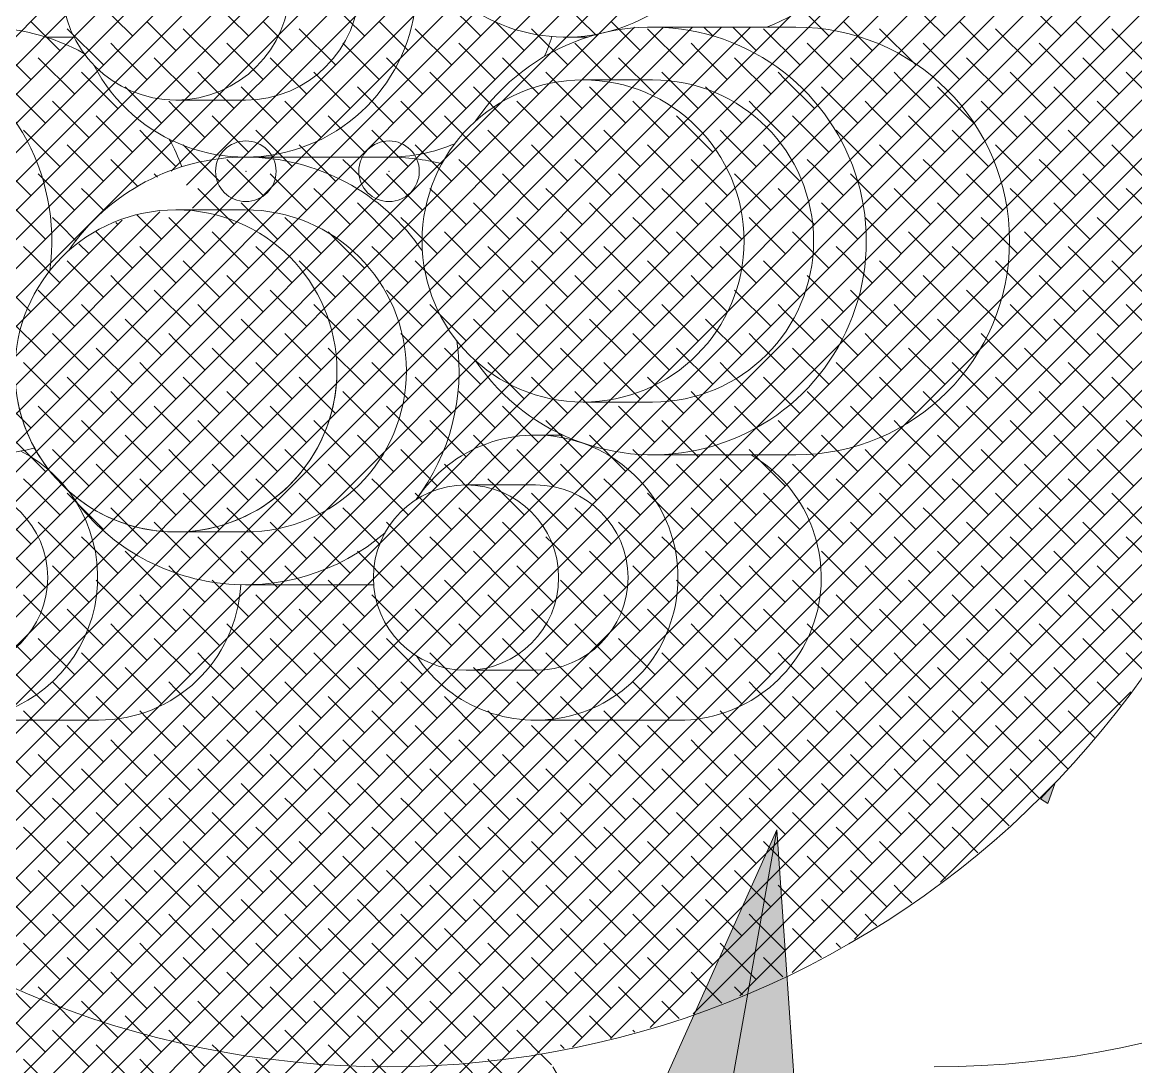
# Model space of a CAD drawing. Header units: feet. Extents: x 353 to 697, y -24 to 522.
# Drawn here: x 464.69 to 480.32, y 24.26 to 38.91 of the extents above; entities that cross this region are included whole.
import ezdxf

# ---------------------------------------------------------------- set-up
doc = ezdxf.new("R2010")
doc.units = ezdxf.units.FT
doc.header["$LTSCALE"] = 1.7
doc.header["$PDMODE"] = 32
doc.header["$PDSIZE"] = 0.85
doc.layers.add('2', color=7, linetype='Continuous', lineweight=13)
doc.layers.add('63', color=7, linetype='Continuous', lineweight=13)

msp = doc.modelspace()

# ---------------------------------------------------------------- hatches: boundary and pattern name
at = {"layer": '2'}
msp.add_hatch(color=256, dxfattribs=at).paths.add_polyline_path([(479.185, 28.241), (478.98, 28.014), (479.084, 27.953)])
at = {"layer": '63'}
msp.add_hatch(color=256, dxfattribs=at).paths.add_polyline_path([(475.573, 23.324), (475.277, 27.581), (473.534, 23.686)])

# ---------------------------------------------------------------- linework, layer by layer
at = {"layer": '2'}
msp.add_lwpolyline([(479.185, 28.241), (478.98, 28.014), (479.084, 27.953)], close=True, dxfattribs=at)
at = {"layer": '63'}
for p, q in [((457.918, 32.033), (475.037, 49.153)), ((458.054, 31.762), (475.317, 49.025)), ((458.189, 31.49), (475.589, 48.889)), ((458.325, 31.219), (475.858, 48.752)), ((458.461, 30.947), (476.124, 48.61)), ((458.611, 30.69), (476.389, 48.467)), ((458.77, 30.441), (476.637, 48.309)), ((458.928, 30.193), (476.886, 48.15)), ((463.049, 26.167), (480.904, 44.023)), ((463.307, 26.018), (481.061, 43.772)), ((459.087, 29.944), (472.61, 43.467)), ((463.573, 25.876), (481.202, 43.506)), ((459.247, 29.697), (472.957, 43.406)), ((466.778, 36.82), (473.253, 43.295)), ((463.839, 25.735), (481.344, 43.24)), ((466.991, 36.626), (473.526, 43.161)), ((467.074, 36.302), (473.767, 42.995)), ((464.105, 25.594), (481.48, 42.969)), ((459.968, 28.788), (473.986, 42.807)), ((464.375, 25.457), (481.616, 42.698)), ((460.158, 28.571), (474.179, 42.592)), ((464.665, 25.339), (481.739, 42.414)), ((460.359, 28.365), (474.347, 42.353)), ((460.56, 28.159), (474.489, 42.087)), ((464.955, 25.222), (481.857, 42.124)), ((460.761, 27.953), (474.597, 41.789)), ((465.245, 25.105), (481.971, 41.831)), ((460.963, 27.747), (474.68, 41.464)), ((465.534, 24.987), (482.083, 41.535)), ((465.847, 24.893), (482.186, 41.231)), ((461.181, 27.558), (474.697, 41.073)), ((466.163, 24.801), (482.278, 40.916)), ((461.403, 27.373), (474.647, 40.616)), ((466.479, 24.71), (482.367, 40.597)), ((466.795, 24.618), (482.452, 40.275)), ((467.134, 24.551), (482.528, 39.944)), ((467.479, 24.488), (482.59, 39.599)), ((467.825, 24.426), (482.649, 39.251)), ((466.233, 38.719), (465.724, 39.228)), ((467.862, 38.719), (467.353, 39.228)), ((469.492, 38.719), (468.982, 39.228)), ((471.121, 38.719), (470.612, 39.228)), ((472.75, 38.719), (472.241, 39.228)), ((476.008, 38.719), (475.633, 39.094)), ((477.637, 38.719), (477.128, 39.228)), ((479.267, 38.719), (478.757, 39.228)), ((462.805, 26.331), (475.503, 39.028)), ((465.215, 38.516), (464.808, 38.923)), ((466.844, 38.516), (466.437, 38.923)), ((468.473, 38.516), (468.066, 38.923)), ((470.102, 38.516), (469.695, 38.923)), ((471.732, 38.516), (471.324, 38.923)), ((473.361, 38.516), (472.954, 38.923)), ((476.619, 38.516), (476.212, 38.923)), ((478.248, 38.516), (477.841, 38.923)), ((479.878, 38.516), (479.47, 38.923)), ((461.626, 27.188), (473.281, 38.843)), ((461.848, 27.003), (473.688, 38.843)), ((462.074, 26.822), (474.096, 38.843)), ((462.318, 26.658), (474.503, 38.843)), ((462.562, 26.494), (474.91, 38.843)), ((465.826, 38.312), (465.317, 38.821)), ((467.455, 38.312), (466.946, 38.821)), ((468.17, 24.364), (482.704, 38.899)), ((469.084, 38.312), (468.575, 38.821)), ((470.713, 38.312), (470.204, 38.821)), ((472.343, 38.312), (471.833, 38.821)), ((473.972, 38.312), (473.463, 38.821)), ((475.545, 38.843), (473.534, 38.843)), ((474.379, 38.719), (474.255, 38.843)), ((474.99, 38.516), (474.663, 38.843)), ((475.601, 38.312), (475.092, 38.821)), ((477.23, 38.312), (476.721, 38.821)), ((478.859, 38.312), (478.35, 38.821)), ((480.488, 38.312), (479.979, 38.821)), ((465.017, 38.703), (465.333, 38.703)), ((466.03, 38.516), (465.928, 38.617)), ((467.659, 38.516), (467.557, 38.617)), ((469.288, 38.516), (469.186, 38.617)), ((470.917, 38.516), (470.815, 38.617)), ((472.313, 38.703), (472.629, 38.703)), ((472.546, 38.516), (472.444, 38.617)), ((474.175, 38.516), (474.074, 38.617)), ((475.805, 38.516), (475.703, 38.617)), ((477.434, 38.516), (477.332, 38.617)), ((479.063, 38.516), (478.961, 38.617)), ((464.808, 38.108), (464.4, 38.516)), ((466.437, 38.108), (466.03, 38.516)), ((468.066, 38.108), (467.659, 38.516)), ((468.548, 24.335), (482.744, 38.531)), ((469.695, 38.108), (469.288, 38.516)), ((471.324, 38.108), (470.917, 38.516)), ((472.954, 38.108), (472.546, 38.516)), ((474.583, 38.108), (474.175, 38.516)), ((476.212, 38.108), (475.805, 38.516)), ((477.841, 38.108), (477.434, 38.516)), ((479.47, 38.108), (479.063, 38.516)), ((465.419, 37.905), (464.909, 38.414)), ((467.048, 37.905), (466.539, 38.414)), ((468.677, 37.905), (468.168, 38.414)), ((470.306, 37.905), (469.797, 38.414)), ((471.935, 37.905), (471.426, 38.414)), ((473.564, 37.905), (473.055, 38.414)), ((475.194, 37.905), (474.685, 38.414)), ((476.823, 37.905), (476.314, 38.414)), ((478.452, 37.905), (477.943, 38.414)), ((480.081, 37.905), (479.572, 38.414)), ((465.622, 38.108), (465.52, 38.21)), ((467.251, 38.108), (467.15, 38.21)), ((468.881, 38.108), (468.779, 38.21)), ((468.926, 24.306), (482.773, 38.152)), ((470.51, 38.108), (470.408, 38.21)), ((472.139, 38.108), (472.037, 38.21)), ((473.768, 38.108), (473.666, 38.21)), ((475.397, 38.108), (475.295, 38.21)), ((477.026, 38.108), (476.925, 38.21)), ((478.656, 38.108), (478.554, 38.21)), ((480.285, 38.108), (480.183, 38.21)), ((465.011, 37.497), (464.502, 38.006)), ((466.03, 37.701), (465.622, 38.108)), ((466.64, 37.497), (466.131, 38.006)), ((467.659, 37.701), (467.251, 38.108)), ((468.27, 37.497), (467.761, 38.006)), ((469.288, 37.701), (468.881, 38.108)), ((469.899, 37.497), (469.39, 38.006)), ((470.917, 37.701), (470.51, 38.108)), ((471.528, 37.497), (471.019, 38.006)), ((472.546, 37.701), (472.139, 38.108)), ((473.534, 38.103), (472.559, 38.103)), ((473.534, 38.103), (472.559, 38.103)), ((473.157, 37.497), (472.648, 38.006)), ((474.175, 37.701), (473.768, 38.108)), ((474.786, 37.497), (474.277, 38.006)), ((475.805, 37.701), (475.397, 38.108)), ((476.416, 37.497), (475.906, 38.006)), ((477.434, 37.701), (477.026, 38.108)), ((478.045, 37.497), (477.536, 38.006)), ((479.063, 37.701), (478.656, 38.108)), ((479.674, 37.497), (479.165, 38.006)), ((480.692, 37.701), (480.285, 38.108)), ((465.215, 37.701), (465.113, 37.803)), ((465.622, 37.294), (465.215, 37.701)), ((466.844, 37.701), (466.742, 37.803)), ((467.818, 37.82), (466.843, 37.82)), ((466.843, 37.82), (467.818, 37.82)), ((467.251, 37.294), (466.844, 37.701)), ((468.473, 37.701), (468.371, 37.803)), ((468.881, 37.294), (468.473, 37.701)), ((469.305, 24.278), (482.794, 37.767)), ((470.102, 37.701), (470.001, 37.803)), ((470.51, 37.294), (470.102, 37.701)), ((471.732, 37.701), (471.63, 37.803)), ((472.139, 37.294), (471.732, 37.701)), ((473.361, 37.701), (473.259, 37.803)), ((473.768, 37.294), (473.361, 37.701)), ((474.99, 37.701), (474.888, 37.803)), ((475.397, 37.294), (474.99, 37.701)), ((476.619, 37.701), (476.517, 37.803)), ((477.026, 37.294), (476.619, 37.701)), ((478.248, 37.701), (478.147, 37.803)), ((478.656, 37.294), (478.248, 37.701)), ((479.878, 37.701), (479.776, 37.803)), ((480.285, 37.294), (479.878, 37.701)), ((466.233, 37.09), (465.724, 37.599)), ((467.862, 37.09), (467.353, 37.599)), ((469.492, 37.09), (468.982, 37.599)), ((471.121, 37.09), (470.612, 37.599)), ((472.75, 37.09), (472.241, 37.599)), ((474.379, 37.09), (473.87, 37.599)), ((476.008, 37.09), (475.499, 37.599)), ((477.637, 37.09), (477.128, 37.599)), ((479.267, 37.09), (478.757, 37.599)), ((464.808, 37.294), (464.706, 37.396)), ((466.437, 37.294), (466.335, 37.396)), ((468.066, 37.294), (467.964, 37.396)), ((469.695, 37.294), (469.593, 37.396)), ((469.702, 24.267), (482.814, 37.379)), ((471.324, 37.294), (471.223, 37.396)), ((472.954, 37.294), (472.852, 37.396)), ((474.583, 37.294), (474.481, 37.396)), ((476.212, 37.294), (476.11, 37.396)), ((477.841, 37.294), (477.739, 37.396)), ((479.47, 37.294), (479.368, 37.396)), ((465.215, 36.886), (464.808, 37.294)), ((466.844, 36.886), (466.437, 37.294)), ((468.473, 36.886), (468.066, 37.294)), ((470.102, 36.886), (469.695, 37.294)), ((471.732, 36.886), (471.324, 37.294)), ((473.361, 36.886), (472.954, 37.294)), ((474.99, 36.886), (474.583, 37.294)), ((476.619, 36.886), (476.212, 37.294)), ((478.248, 36.886), (477.841, 37.294)), ((479.878, 36.886), (479.47, 37.294)), ((465.826, 36.683), (465.317, 37.192)), ((467.455, 36.683), (466.946, 37.192)), ((469.084, 36.683), (468.575, 37.192)), ((470.713, 36.683), (470.204, 37.192)), ((472.343, 36.683), (471.833, 37.192)), ((473.972, 36.683), (473.463, 37.192)), ((475.601, 36.683), (475.092, 37.192)), ((477.23, 36.683), (476.721, 37.192)), ((478.859, 36.683), (478.35, 37.192)), ((480.488, 36.683), (479.979, 37.192)), ((466.03, 36.886), (465.928, 36.988)), ((467.659, 36.886), (467.557, 36.988)), ((469.828, 37.02), (467.818, 37.02)), ((469.288, 36.886), (469.186, 36.988)), ((470.121, 24.279), (482.805, 36.963)), ((470.917, 36.886), (470.815, 36.988)), ((472.546, 36.886), (472.444, 36.988)), ((474.175, 36.886), (474.074, 36.988)), ((475.805, 36.886), (475.703, 36.988)), ((477.434, 36.886), (477.332, 36.988)), ((479.063, 36.886), (478.961, 36.988)), ((464.808, 36.479), (464.4, 36.886)), ((465.419, 36.275), (464.909, 36.785)), ((466.308, 36.608), (466.03, 36.886)), ((466.587, 36.737), (466.539, 36.785)), ((468.066, 36.479), (467.659, 36.886)), ((468.677, 36.275), (468.168, 36.785)), ((469.695, 36.479), (469.288, 36.886)), ((470.306, 36.275), (469.797, 36.785)), ((471.324, 36.479), (470.917, 36.886)), ((471.935, 36.275), (471.426, 36.785)), ((472.954, 36.479), (472.546, 36.886)), ((473.564, 36.275), (473.055, 36.785)), ((474.583, 36.479), (474.175, 36.886)), ((475.194, 36.275), (474.685, 36.785)), ((476.212, 36.479), (475.805, 36.886)), ((476.823, 36.275), (476.314, 36.785)), ((477.841, 36.479), (477.434, 36.886)), ((478.452, 36.275), (477.943, 36.785)), ((479.47, 36.479), (479.063, 36.886)), ((480.081, 36.275), (479.572, 36.785)), ((465.622, 36.479), (465.52, 36.581)), ((467.251, 36.479), (467.15, 36.581)), ((468.881, 36.479), (468.779, 36.581)), ((470.51, 36.479), (470.408, 36.581)), ((472.139, 36.479), (472.037, 36.581)), ((473.768, 36.479), (473.666, 36.581)), ((475.397, 36.479), (475.295, 36.581)), ((477.026, 36.479), (476.925, 36.581)), ((478.656, 36.479), (478.554, 36.581)), ((480.285, 36.479), (480.183, 36.581)), ((465.835, 36.267), (465.622, 36.479)), ((467.659, 36.072), (467.251, 36.479)), ((469.288, 36.072), (468.881, 36.479)), ((470.917, 36.072), (470.51, 36.479)), ((470.543, 24.293), (482.783, 36.534)), ((472.546, 36.072), (472.139, 36.479)), ((474.175, 36.072), (473.768, 36.479)), ((475.805, 36.072), (475.397, 36.479)), ((477.434, 36.072), (477.026, 36.479)), ((479.063, 36.072), (478.656, 36.479)), ((480.692, 36.072), (480.285, 36.479)), ((459.788, 29.015), (467.052, 36.28)), ((465.011, 35.868), (464.502, 36.377)), ((467.818, 36.28), (466.843, 36.28)), ((467.818, 36.28), (466.843, 36.28)), ((467.048, 36.275), (467.043, 36.28)), ((468.27, 35.868), (467.761, 36.377)), ((469.899, 35.868), (469.39, 36.377)), ((471.528, 35.868), (471.019, 36.377)), ((473.157, 35.868), (472.648, 36.377)), ((474.786, 35.868), (474.277, 36.377)), ((476.416, 35.868), (475.906, 36.377)), ((478.045, 35.868), (477.536, 36.377)), ((479.674, 35.868), (479.165, 36.377)), ((459.427, 29.47), (466.091, 36.133)), ((459.608, 29.243), (466.618, 36.253)), ((465.215, 36.072), (465.113, 36.174)), ((466.64, 35.868), (466.297, 36.211)), ((466.844, 36.072), (466.742, 36.174)), ((468.473, 36.072), (468.371, 36.174)), ((470.102, 36.072), (470.001, 36.174)), ((471.732, 36.072), (471.63, 36.174)), ((473.361, 36.072), (473.259, 36.174)), ((474.99, 36.072), (474.888, 36.174)), ((476.619, 36.072), (476.517, 36.174)), ((478.248, 36.072), (478.147, 36.174)), ((479.878, 36.072), (479.776, 36.174)), ((465.445, 35.842), (465.215, 36.072)), ((466.233, 35.461), (465.724, 35.97)), ((466.03, 36.072), (466.002, 36.1)), ((467.251, 35.665), (466.844, 36.072)), ((467.862, 35.461), (467.353, 35.97)), ((468.881, 35.665), (468.473, 36.072)), ((469.492, 35.461), (468.982, 35.97)), ((470.51, 35.665), (470.102, 36.072)), ((471.121, 35.461), (470.612, 35.97)), ((470.983, 24.326), (482.752, 36.095)), ((472.139, 35.665), (471.732, 36.072)), ((472.75, 35.461), (472.241, 35.97)), ((473.768, 35.665), (473.361, 36.072)), ((474.379, 35.461), (473.87, 35.97)), ((475.397, 35.665), (474.99, 36.072)), ((476.008, 35.461), (475.499, 35.97)), ((477.026, 35.665), (476.619, 36.072)), ((477.637, 35.461), (477.128, 35.97)), ((478.656, 35.665), (478.248, 36.072)), ((479.267, 35.461), (478.757, 35.97)), ((480.285, 35.665), (479.878, 36.072)), ((465.622, 35.665), (465.482, 35.805)), ((464.808, 35.665), (464.706, 35.766)), ((465.215, 35.257), (464.808, 35.665)), ((466.437, 35.665), (466.335, 35.766)), ((466.844, 35.257), (466.437, 35.665)), ((468.066, 35.665), (467.964, 35.766)), ((468.473, 35.257), (468.066, 35.665)), ((469.695, 35.665), (469.593, 35.766)), ((470.102, 35.257), (469.695, 35.665)), ((471.324, 35.665), (471.223, 35.766)), ((471.732, 35.257), (471.324, 35.665)), ((471.441, 24.377), (482.707, 35.642)), ((472.954, 35.665), (472.852, 35.766)), ((473.361, 35.257), (472.954, 35.665)), ((474.583, 35.665), (474.481, 35.766)), ((474.99, 35.257), (474.583, 35.665)), ((476.212, 35.665), (476.11, 35.766)), ((476.619, 35.257), (476.212, 35.665)), ((477.841, 35.665), (477.739, 35.766)), ((478.248, 35.257), (477.841, 35.665)), ((479.47, 35.665), (479.368, 35.766)), ((479.878, 35.257), (479.47, 35.665)), ((465.826, 35.054), (465.317, 35.563)), ((467.455, 35.054), (466.946, 35.563)), ((469.084, 35.054), (468.575, 35.563)), ((470.713, 35.054), (470.204, 35.563)), ((472.343, 35.054), (471.833, 35.563)), ((473.972, 35.054), (473.463, 35.563)), ((475.601, 35.054), (475.092, 35.563)), ((477.23, 35.054), (476.721, 35.563)), ((478.859, 35.054), (478.35, 35.563)), ((480.488, 35.054), (479.979, 35.563)), ((466.03, 35.257), (465.928, 35.359)), ((467.659, 35.257), (467.557, 35.359)), ((469.288, 35.257), (469.186, 35.359)), ((470.917, 35.257), (470.815, 35.359)), ((472.546, 35.257), (472.444, 35.359)), ((474.175, 35.257), (474.074, 35.359)), ((475.805, 35.257), (475.703, 35.359)), ((477.434, 35.257), (477.332, 35.359)), ((479.063, 35.257), (478.961, 35.359)), ((464.808, 34.85), (464.4, 35.257)), ((466.437, 34.85), (466.03, 35.257)), ((468.066, 34.85), (467.659, 35.257)), ((469.695, 34.85), (469.288, 35.257)), ((471.324, 34.85), (470.917, 35.257)), ((472.954, 34.85), (472.546, 35.257)), ((474.583, 34.85), (474.175, 35.257)), ((476.212, 34.85), (475.805, 35.257)), ((477.841, 34.85), (477.434, 35.257)), ((479.47, 34.85), (479.063, 35.257)), ((465.419, 34.646), (464.909, 35.155)), ((467.048, 34.646), (466.539, 35.155)), ((468.677, 34.646), (468.168, 35.155)), ((470.306, 34.646), (469.797, 35.155)), ((471.935, 34.646), (471.426, 35.155)), ((471.915, 24.444), (482.633, 35.162)), ((473.564, 34.646), (473.055, 35.155)), ((475.194, 34.646), (474.685, 35.155)), ((476.823, 34.646), (476.314, 35.155)), ((478.452, 34.646), (477.943, 35.155)), ((480.081, 34.646), (479.572, 35.155)), ((465.622, 34.85), (465.52, 34.952)), ((467.251, 34.85), (467.15, 34.952)), ((468.881, 34.85), (468.779, 34.952)), ((470.51, 34.85), (470.408, 34.952)), ((472.139, 34.85), (472.037, 34.952)), ((473.768, 34.85), (473.666, 34.952)), ((475.397, 34.85), (475.295, 34.952)), ((477.026, 34.85), (476.925, 34.952)), ((478.656, 34.85), (478.554, 34.952)), ((480.285, 34.85), (480.183, 34.952)), ((465.011, 34.239), (464.502, 34.748)), ((466.03, 34.443), (465.622, 34.85)), ((466.64, 34.239), (466.131, 34.748)), ((467.659, 34.443), (467.251, 34.85)), ((468.27, 34.239), (467.761, 34.748)), ((469.288, 34.443), (468.881, 34.85)), ((469.899, 34.239), (469.39, 34.748)), ((470.917, 34.443), (470.51, 34.85)), ((471.528, 34.239), (471.019, 34.748)), ((472.546, 34.443), (472.139, 34.85)), ((473.157, 34.239), (472.648, 34.748)), ((474.175, 34.443), (473.768, 34.85)), ((474.786, 34.239), (474.277, 34.748)), ((475.805, 34.443), (475.397, 34.85)), ((476.416, 34.239), (475.906, 34.748)), ((477.434, 34.443), (477.026, 34.85)), ((478.045, 34.239), (477.536, 34.748)), ((479.063, 34.443), (478.656, 34.85)), ((479.674, 34.239), (479.165, 34.748)), ((480.692, 34.443), (480.285, 34.85)), ((465.215, 34.443), (465.113, 34.544)), ((466.844, 34.443), (466.742, 34.544)), ((468.473, 34.443), (468.371, 34.544)), ((470.102, 34.443), (470.001, 34.544)), ((471.732, 34.443), (471.63, 34.544)), ((472.412, 24.534), (482.541, 34.662)), ((473.361, 34.443), (473.259, 34.544)), ((474.99, 34.443), (474.888, 34.544)), ((476.619, 34.443), (476.517, 34.544)), ((478.248, 34.443), (478.147, 34.544)), ((479.878, 34.443), (479.776, 34.544)), ((465.622, 34.035), (465.215, 34.443)), ((467.251, 34.035), (466.844, 34.443)), ((468.881, 34.035), (468.473, 34.443)), ((470.51, 34.035), (470.102, 34.443)), ((472.139, 34.035), (471.732, 34.443)), ((473.768, 34.035), (473.361, 34.443)), ((475.397, 34.035), (474.99, 34.443)), ((477.026, 34.035), (476.619, 34.443)), ((478.656, 34.035), (478.248, 34.443)), ((480.285, 34.035), (479.878, 34.443)), ((466.233, 33.832), (465.724, 34.341)), ((467.862, 33.832), (467.353, 34.341)), ((469.492, 33.832), (468.982, 34.341)), ((471.121, 33.832), (470.612, 34.341)), ((472.75, 33.832), (472.241, 34.341)), ((474.379, 33.832), (473.87, 34.341)), ((476.008, 33.832), (475.499, 34.341)), ((477.637, 33.832), (477.128, 34.341)), ((479.267, 33.832), (478.757, 34.341)), ((464.808, 34.035), (464.706, 34.137)), ((466.437, 34.035), (466.335, 34.137)), ((468.066, 34.035), (467.964, 34.137)), ((469.695, 34.035), (469.593, 34.137)), ((471.324, 34.035), (471.223, 34.137)), ((472.954, 34.035), (472.852, 34.137)), ((472.942, 24.656), (482.424, 34.138)), ((474.583, 34.035), (474.481, 34.137)), ((476.212, 34.035), (476.11, 34.137)), ((477.841, 34.035), (477.739, 34.137)), ((479.47, 34.035), (479.368, 34.137)), ((465.215, 33.628), (464.808, 34.035)), ((465.826, 33.424), (465.317, 33.934)), ((466.844, 33.628), (466.437, 34.035)), ((467.455, 33.424), (466.946, 33.934)), ((468.473, 33.628), (468.066, 34.035)), ((469.084, 33.424), (468.575, 33.934)), ((470.102, 33.628), (469.695, 34.035)), ((470.713, 33.424), (470.204, 33.934)), ((471.732, 33.628), (471.324, 34.035)), ((472.343, 33.424), (471.833, 33.934)), ((473.361, 33.628), (472.954, 34.035)), ((473.972, 33.424), (473.463, 33.934)), ((474.99, 33.628), (474.583, 34.035)), ((475.601, 33.424), (475.092, 33.934)), ((476.619, 33.628), (476.212, 34.035)), ((477.23, 33.424), (476.721, 33.934)), ((478.248, 33.628), (477.841, 34.035)), ((478.859, 33.424), (478.35, 33.934)), ((479.878, 33.628), (479.47, 34.035)), ((480.488, 33.424), (479.979, 33.934)), ((464.808, 33.221), (464.4, 33.628)), ((466.03, 33.628), (465.928, 33.73)), ((466.437, 33.221), (466.03, 33.628)), ((467.659, 33.628), (467.557, 33.73)), ((468.066, 33.221), (467.659, 33.628)), ((469.288, 33.628), (469.186, 33.73)), ((469.695, 33.221), (469.288, 33.628)), ((470.917, 33.628), (470.815, 33.73)), ((471.324, 33.221), (470.917, 33.628)), ((472.546, 33.628), (472.444, 33.73)), ((472.954, 33.221), (472.546, 33.628)), ((474.175, 33.628), (474.074, 33.73)), ((474.583, 33.221), (474.175, 33.628)), ((475.805, 33.628), (475.703, 33.73)), ((476.212, 33.221), (475.805, 33.628)), ((477.434, 33.628), (477.332, 33.73)), ((477.841, 33.221), (477.434, 33.628)), ((479.063, 33.628), (478.961, 33.73)), ((479.47, 33.221), (479.063, 33.628)), ((465.419, 33.017), (464.909, 33.526)), ((467.048, 33.017), (466.539, 33.526)), ((468.677, 33.017), (468.168, 33.526)), ((470.306, 33.017), (469.797, 33.526)), ((471.935, 33.017), (471.426, 33.526)), ((473.534, 33.583), (472.559, 33.583)), ((472.559, 33.583), (473.534, 33.583)), ((473.564, 33.017), (473.055, 33.526)), ((473.501, 24.808), (482.274, 33.58)), ((475.194, 33.017), (474.685, 33.526)), ((476.823, 33.017), (476.314, 33.526)), ((478.452, 33.017), (477.943, 33.526)), ((480.081, 33.017), (479.572, 33.526)), ((465.622, 33.221), (465.52, 33.323)), ((467.251, 33.221), (467.15, 33.323)), ((468.881, 33.221), (468.779, 33.323)), ((470.51, 33.221), (470.408, 33.323)), ((472.139, 33.221), (472.037, 33.323)), ((473.768, 33.221), (473.666, 33.323)), ((475.397, 33.221), (475.295, 33.323)), ((477.026, 33.221), (476.925, 33.323)), ((478.656, 33.221), (478.554, 33.323)), ((480.285, 33.221), (480.183, 33.323)), ((466.03, 32.813), (465.622, 33.221)), ((467.659, 32.813), (467.251, 33.221)), ((469.288, 32.813), (468.881, 33.221)), ((470.917, 32.813), (470.51, 33.221)), ((472.546, 32.813), (472.139, 33.221)), ((474.175, 32.813), (473.768, 33.221)), ((475.805, 32.813), (475.397, 33.221)), ((477.434, 32.813), (477.026, 33.221)), ((479.063, 32.813), (478.656, 33.221)), ((480.692, 32.813), (480.285, 33.221)), ((465.011, 32.61), (464.502, 33.119)), ((466.64, 32.61), (466.131, 33.119)), ((468.27, 32.61), (467.761, 33.119)), ((469.899, 32.61), (469.39, 33.119)), ((471.528, 32.61), (471.019, 33.119)), ((472.274, 33.12), (471.891, 33.12)), ((473.157, 32.61), (472.648, 33.119)), ((474.103, 25.002), (482.084, 32.983)), ((474.786, 32.61), (474.277, 33.119)), ((476.416, 32.61), (475.906, 33.119)), ((478.045, 32.61), (477.536, 33.119)), ((479.674, 32.61), (479.165, 33.119)), ((465.215, 32.813), (465.113, 32.915)), ((466.844, 32.813), (466.742, 32.915)), ((468.473, 32.813), (468.371, 32.915)), ((470.102, 32.813), (470.001, 32.915)), ((471.732, 32.813), (471.63, 32.915)), ((473.361, 32.813), (473.259, 32.915)), ((475.545, 32.843), (473.534, 32.843)), ((474.99, 32.813), (474.888, 32.915)), ((476.619, 32.813), (476.517, 32.915)), ((478.248, 32.813), (478.147, 32.915)), ((479.878, 32.813), (479.776, 32.915)), ((465.622, 32.406), (465.215, 32.813)), ((466.233, 32.203), (465.724, 32.712)), ((467.251, 32.406), (466.844, 32.813)), ((467.862, 32.203), (467.353, 32.712)), ((468.881, 32.406), (468.473, 32.813)), ((469.492, 32.203), (468.982, 32.712)), ((470.51, 32.406), (470.102, 32.813)), ((471.121, 32.203), (470.612, 32.712)), ((472.139, 32.406), (471.732, 32.813)), ((472.75, 32.203), (472.241, 32.712)), ((473.768, 32.406), (473.361, 32.813)), ((474.379, 32.203), (473.87, 32.712)), ((475.397, 32.406), (474.99, 32.813)), ((476.008, 32.203), (475.499, 32.712)), ((477.026, 32.406), (476.619, 32.813)), ((477.637, 32.203), (477.128, 32.712)), ((478.656, 32.406), (478.248, 32.813)), ((479.267, 32.203), (478.757, 32.712)), ((480.285, 32.406), (479.878, 32.813)), ((464.808, 32.406), (464.706, 32.508)), ((465.215, 31.999), (464.808, 32.406)), ((466.437, 32.406), (466.335, 32.508)), ((466.844, 31.999), (466.437, 32.406)), ((468.066, 32.406), (467.964, 32.508)), ((468.473, 31.999), (468.066, 32.406)), ((469.695, 32.406), (469.593, 32.508)), ((470.102, 31.999), (469.695, 32.406)), ((471.891, 32.42), (470.916, 32.42)), ((471.891, 32.42), (470.916, 32.42)), ((471.324, 32.406), (471.223, 32.508)), ((471.732, 31.999), (471.324, 32.406)), ((472.954, 32.406), (472.852, 32.508)), ((473.361, 31.999), (472.954, 32.406)), ((474.583, 32.406), (474.481, 32.508)), ((474.99, 31.999), (474.583, 32.406)), ((476.212, 32.406), (476.11, 32.508)), ((476.619, 31.999), (476.212, 32.406)), ((477.841, 32.406), (477.739, 32.508)), ((478.248, 31.999), (477.841, 32.406)), ((479.47, 32.406), (479.368, 32.508)), ((479.878, 31.999), (479.47, 32.406)), ((465.826, 31.795), (465.317, 32.304)), ((467.455, 31.795), (466.946, 32.304)), ((469.084, 31.795), (468.575, 32.304)), ((470.713, 31.795), (470.204, 32.304)), ((472.343, 31.795), (471.833, 32.304)), ((473.972, 31.795), (473.463, 32.304)), ((474.759, 25.251), (481.831, 32.323)), ((475.601, 31.795), (475.092, 32.304)), ((477.23, 31.795), (476.721, 32.304)), ((478.859, 31.795), (478.35, 32.304)), ((480.488, 31.795), (479.979, 32.304)), ((466.03, 31.999), (465.928, 32.101)), ((467.659, 31.999), (467.557, 32.101)), ((469.288, 31.999), (469.186, 32.101)), ((470.917, 31.999), (470.815, 32.101)), ((472.546, 31.999), (472.444, 32.101)), ((474.175, 31.999), (474.074, 32.101)), ((475.805, 31.999), (475.703, 32.101)), ((477.434, 31.999), (477.332, 32.101)), ((479.063, 31.999), (478.961, 32.101)), ((464.808, 31.592), (464.4, 31.999)), ((465.419, 31.388), (464.909, 31.897)), ((466.437, 31.592), (466.03, 31.999)), ((467.048, 31.388), (466.539, 31.897)), ((468.066, 31.592), (467.659, 31.999)), ((468.677, 31.388), (468.168, 31.897)), ((469.695, 31.592), (469.288, 31.999)), ((470.306, 31.388), (469.797, 31.897)), ((471.324, 31.592), (470.917, 31.999)), ((471.935, 31.388), (471.426, 31.897)), ((472.954, 31.592), (472.546, 31.999)), ((473.564, 31.388), (473.055, 31.897)), ((474.583, 31.592), (474.175, 31.999)), ((475.194, 31.388), (474.685, 31.897)), ((476.212, 31.592), (475.805, 31.999)), ((476.823, 31.388), (476.314, 31.897)), ((477.841, 31.592), (477.434, 31.999)), ((478.452, 31.388), (477.943, 31.897)), ((479.47, 31.592), (479.063, 31.999)), ((480.081, 31.388), (479.572, 31.897)), ((466.843, 31.76), (467.818, 31.76)), ((466.843, 31.76), (467.818, 31.76)), ((465.622, 31.592), (465.52, 31.693)), ((466.03, 31.184), (465.622, 31.592)), ((467.251, 31.592), (467.15, 31.693)), ((467.659, 31.184), (467.251, 31.592)), ((468.881, 31.592), (468.779, 31.693)), ((469.288, 31.184), (468.881, 31.592)), ((470.51, 31.592), (470.408, 31.693)), ((470.917, 31.184), (470.51, 31.592)), ((472.139, 31.592), (472.037, 31.693)), ((472.546, 31.184), (472.139, 31.592)), ((473.768, 31.592), (473.666, 31.693)), ((474.175, 31.184), (473.768, 31.592)), ((475.397, 31.592), (475.295, 31.693)), ((475.805, 31.184), (475.397, 31.592)), ((475.496, 25.581), (481.498, 31.583)), ((477.026, 31.592), (476.925, 31.693)), ((477.434, 31.184), (477.026, 31.592)), ((478.656, 31.592), (478.554, 31.693)), ((479.063, 31.184), (478.656, 31.592)), ((480.285, 31.592), (480.183, 31.693)), ((480.692, 31.184), (480.285, 31.592)), ((465.011, 30.981), (464.502, 31.49)), ((466.64, 30.981), (466.131, 31.49)), ((468.27, 30.981), (467.761, 31.49)), ((469.899, 30.981), (469.39, 31.49)), ((471.528, 30.981), (471.019, 31.49)), ((473.157, 30.981), (472.648, 31.49)), ((474.786, 30.981), (474.277, 31.49)), ((476.416, 30.981), (475.906, 31.49)), ((478.045, 30.981), (477.536, 31.49)), ((479.674, 30.981), (479.165, 31.49)), ((465.215, 31.184), (465.113, 31.286)), ((466.844, 31.184), (466.742, 31.286)), ((468.473, 31.184), (468.371, 31.286)), ((470.102, 31.184), (470.001, 31.286)), ((471.732, 31.184), (471.63, 31.286)), ((473.361, 31.184), (473.259, 31.286)), ((474.99, 31.184), (474.888, 31.286)), ((476.619, 31.184), (476.517, 31.286)), ((478.248, 31.184), (478.147, 31.286)), ((479.878, 31.184), (479.776, 31.286)), ((465.622, 30.777), (465.215, 31.184)), ((467.251, 30.777), (466.844, 31.184)), ((468.881, 30.777), (468.473, 31.184)), ((470.51, 30.777), (470.102, 31.184)), ((472.139, 30.777), (471.732, 31.184)), ((473.768, 30.777), (473.361, 31.184)), ((475.397, 30.777), (474.99, 31.184)), ((477.026, 30.777), (476.619, 31.184)), ((478.656, 30.777), (478.248, 31.184)), ((480.285, 30.777), (479.878, 31.184)), ((466.233, 30.573), (465.724, 31.082)), ((467.862, 30.573), (467.353, 31.082)), ((467.818, 31.02), (469.62, 31.02)), ((469.492, 30.573), (468.982, 31.082)), ((471.121, 30.573), (470.612, 31.082)), ((472.75, 30.573), (472.241, 31.082)), ((474.379, 30.573), (473.87, 31.082)), ((476.008, 30.573), (475.499, 31.082)), ((477.637, 30.573), (477.128, 31.082)), ((479.267, 30.573), (478.757, 31.082)), ((464.808, 30.777), (464.706, 30.879)), ((466.437, 30.777), (466.335, 30.879)), ((468.066, 30.777), (467.964, 30.879)), ((469.695, 30.777), (469.593, 30.879)), ((471.324, 30.777), (471.223, 30.879)), ((472.954, 30.777), (472.852, 30.879)), ((474.583, 30.777), (474.481, 30.879)), ((476.212, 30.777), (476.11, 30.879)), ((477.841, 30.777), (477.739, 30.879)), ((479.47, 30.777), (479.368, 30.879)), ((465.215, 30.37), (464.808, 30.777)), ((465.826, 30.166), (465.317, 30.675)), ((466.844, 30.37), (466.437, 30.777)), ((467.455, 30.166), (466.946, 30.675)), ((468.473, 30.37), (468.066, 30.777)), ((469.084, 30.166), (468.575, 30.675)), ((470.102, 30.37), (469.695, 30.777)), ((470.713, 30.166), (470.204, 30.675)), ((471.732, 30.37), (471.324, 30.777)), ((472.343, 30.166), (471.833, 30.675)), ((473.361, 30.37), (472.954, 30.777)), ((473.972, 30.166), (473.463, 30.675)), ((474.99, 30.37), (474.583, 30.777)), ((475.601, 30.166), (475.092, 30.675)), ((476.619, 30.37), (476.212, 30.777)), ((476.369, 26.046), (481.034, 30.711)), ((477.23, 30.166), (476.721, 30.675)), ((478.248, 30.37), (477.841, 30.777)), ((478.859, 30.166), (478.35, 30.675)), ((479.878, 30.37), (479.47, 30.777)), ((480.488, 30.166), (479.979, 30.675)), ((464.808, 29.962), (464.4, 30.37)), ((466.03, 30.37), (465.928, 30.472)), ((466.437, 29.962), (466.03, 30.37)), ((467.659, 30.37), (467.557, 30.472)), ((468.066, 29.962), (467.659, 30.37)), ((469.288, 30.37), (469.186, 30.472)), ((469.695, 29.962), (469.288, 30.37)), ((470.917, 30.37), (470.815, 30.472)), ((471.324, 29.962), (470.917, 30.37)), ((472.546, 30.37), (472.444, 30.472)), ((472.954, 29.962), (472.546, 30.37)), ((474.175, 30.37), (474.074, 30.472)), ((474.583, 29.962), (474.175, 30.37)), ((475.805, 30.37), (475.703, 30.472)), ((476.212, 29.962), (475.805, 30.37)), ((477.434, 30.37), (477.332, 30.472)), ((477.841, 29.962), (477.434, 30.37)), ((479.063, 30.37), (478.961, 30.472)), ((479.47, 29.962), (479.063, 30.37)), ((465.419, 29.759), (464.909, 30.268)), ((467.048, 29.759), (466.539, 30.268)), ((468.677, 29.759), (468.168, 30.268)), ((470.306, 29.759), (469.797, 30.268)), ((471.935, 29.759), (471.426, 30.268)), ((473.564, 29.759), (473.055, 30.268)), ((475.194, 29.759), (474.685, 30.268)), ((476.823, 29.759), (476.314, 30.268)), ((478.452, 29.759), (477.943, 30.268)), ((480.081, 29.759), (479.572, 30.268)), ((465.622, 29.962), (465.52, 30.064)), ((467.251, 29.962), (467.15, 30.064)), ((468.881, 29.962), (468.779, 30.064)), ((470.51, 29.962), (470.408, 30.064)), ((472.139, 29.962), (472.037, 30.064)), ((473.768, 29.962), (473.666, 30.064)), ((475.397, 29.962), (475.295, 30.064)), ((477.026, 29.962), (476.925, 30.064)), ((478.656, 29.962), (478.554, 30.064)), ((480.285, 29.962), (480.183, 30.064)), ((465.011, 29.351), (464.502, 29.861)), ((466.03, 29.555), (465.622, 29.962)), ((466.64, 29.351), (466.131, 29.861)), ((467.659, 29.555), (467.251, 29.962)), ((468.27, 29.351), (467.761, 29.861)), ((469.288, 29.555), (468.881, 29.962)), ((469.899, 29.351), (469.39, 29.861)), ((470.917, 29.555), (470.51, 29.962)), ((471.528, 29.351), (471.019, 29.861)), ((472.546, 29.555), (472.139, 29.962)), ((473.157, 29.351), (472.648, 29.861)), ((474.175, 29.555), (473.768, 29.962)), ((474.786, 29.351), (474.277, 29.861)), ((475.805, 29.555), (475.397, 29.962)), ((476.416, 29.351), (475.906, 29.861)), ((477.434, 29.555), (477.026, 29.962)), ((478.045, 29.351), (477.536, 29.861)), ((479.063, 29.555), (478.656, 29.962)), ((479.674, 29.351), (479.165, 29.861)), ((480.447, 29.8), (480.285, 29.962)), ((471.891, 29.82), (470.916, 29.82)), ((470.916, 29.82), (471.891, 29.82)), ((465.215, 29.555), (465.113, 29.657)), ((465.622, 29.148), (465.215, 29.555)), ((466.844, 29.555), (466.742, 29.657)), ((467.251, 29.148), (466.844, 29.555)), ((468.473, 29.555), (468.371, 29.657)), ((468.881, 29.148), (468.473, 29.555)), ((470.102, 29.555), (470.001, 29.657)), ((470.51, 29.148), (470.102, 29.555)), ((471.732, 29.555), (471.63, 29.657)), ((472.139, 29.148), (471.732, 29.555)), ((473.361, 29.555), (473.259, 29.657)), ((473.768, 29.148), (473.361, 29.555)), ((474.99, 29.555), (474.888, 29.657)), ((475.397, 29.148), (474.99, 29.555)), ((476.619, 29.555), (476.517, 29.657)), ((477.026, 29.148), (476.619, 29.555)), ((478.248, 29.555), (478.147, 29.657)), ((478.656, 29.148), (478.248, 29.555)), ((479.878, 29.555), (479.776, 29.657)), ((480.103, 29.33), (479.878, 29.555)), ((466.233, 28.944), (465.724, 29.453)), ((467.862, 28.944), (467.353, 29.453)), ((469.492, 28.944), (468.982, 29.453)), ((471.121, 28.944), (470.612, 29.453)), ((472.75, 28.944), (472.241, 29.453)), ((474.379, 28.944), (473.87, 29.453)), ((476.008, 28.944), (475.499, 29.453)), ((477.637, 28.944), (477.128, 29.453)), ((477.576, 26.846), (480.249, 29.519)), ((479.267, 28.944), (478.757, 29.453)), ((464.808, 29.148), (464.706, 29.25)), ((466.437, 29.148), (466.335, 29.25)), ((468.066, 29.148), (467.964, 29.25)), ((469.695, 29.148), (469.593, 29.25)), ((471.324, 29.148), (471.223, 29.25)), ((472.954, 29.148), (472.852, 29.25)), ((474.583, 29.148), (474.481, 29.25)), ((476.212, 29.148), (476.11, 29.25)), ((477.841, 29.148), (477.739, 29.25)), ((479.47, 29.148), (479.368, 29.25)), ((465.755, 29.12), (463.745, 29.12)), ((465.215, 28.741), (464.808, 29.148)), ((466.844, 28.741), (466.437, 29.148)), ((468.473, 28.741), (468.066, 29.148)), ((470.102, 28.741), (469.695, 29.148)), ((471.732, 28.741), (471.324, 29.148)), ((473.902, 29.12), (471.891, 29.12)), ((473.361, 28.741), (472.954, 29.148)), ((474.99, 28.741), (474.583, 29.148)), ((476.619, 28.741), (476.212, 29.148)), ((478.248, 28.741), (477.841, 29.148)), ((479.739, 28.879), (479.47, 29.148)), ((465.826, 28.537), (465.317, 29.046)), ((467.455, 28.537), (466.946, 29.046)), ((469.084, 28.537), (468.575, 29.046)), ((470.713, 28.537), (470.204, 29.046)), ((472.343, 28.537), (471.833, 29.046)), ((473.972, 28.537), (473.463, 29.046)), ((475.601, 28.537), (475.092, 29.046)), ((477.23, 28.537), (476.721, 29.046)), ((478.859, 28.537), (478.35, 29.046)), ((466.03, 28.741), (465.928, 28.842)), ((467.659, 28.741), (467.557, 28.842)), ((469.288, 28.741), (469.186, 28.842)), ((470.917, 28.741), (470.815, 28.842)), ((472.546, 28.741), (472.444, 28.842)), ((474.175, 28.741), (474.074, 28.842)), ((475.805, 28.741), (475.703, 28.842)), ((477.434, 28.741), (477.332, 28.842)), ((479.063, 28.741), (478.961, 28.842)), ((464.808, 28.333), (464.4, 28.741)), ((465.419, 28.13), (464.909, 28.639)), ((466.437, 28.333), (466.03, 28.741)), ((467.048, 28.13), (466.539, 28.639)), ((468.066, 28.333), (467.659, 28.741)), ((468.677, 28.13), (468.168, 28.639)), ((469.695, 28.333), (469.288, 28.741)), ((470.306, 28.13), (469.797, 28.639)), ((471.324, 28.333), (470.917, 28.741)), ((471.935, 28.13), (471.426, 28.639)), ((472.954, 28.333), (472.546, 28.741)), ((473.564, 28.13), (473.055, 28.639)), ((474.583, 28.333), (474.175, 28.741)), ((475.194, 28.13), (474.685, 28.639)), ((476.212, 28.333), (475.805, 28.741)), ((476.823, 28.13), (476.314, 28.639)), ((477.841, 28.333), (477.434, 28.741)), ((478.452, 28.13), (477.943, 28.639)), ((479.359, 28.444), (479.063, 28.741)), ((465.622, 28.333), (465.52, 28.435)), ((466.03, 27.926), (465.622, 28.333)), ((467.251, 28.333), (467.15, 28.435)), ((467.659, 27.926), (467.251, 28.333)), ((468.881, 28.333), (468.779, 28.435)), ((469.288, 27.926), (468.881, 28.333)), ((470.51, 28.333), (470.408, 28.435)), ((470.917, 27.926), (470.51, 28.333)), ((472.139, 28.333), (472.037, 28.435)), ((472.546, 27.926), (472.139, 28.333)), ((473.768, 28.333), (473.666, 28.435)), ((474.175, 27.926), (473.768, 28.333)), ((475.397, 28.333), (475.295, 28.435)), ((475.805, 27.926), (475.397, 28.333)), ((477.026, 28.333), (476.925, 28.435)), ((477.434, 27.926), (477.026, 28.333)), ((478.656, 28.333), (478.554, 28.435)), ((478.957, 28.032), (478.656, 28.333)), ((465.011, 27.722), (464.502, 28.231)), ((466.64, 27.722), (466.131, 28.231)), ((468.27, 27.722), (467.761, 28.231)), ((469.899, 27.722), (469.39, 28.231)), ((471.528, 27.722), (471.019, 28.231)), ((473.157, 27.722), (472.648, 28.231)), ((474.786, 27.722), (474.277, 28.231)), ((476.416, 27.722), (475.906, 28.231)), ((478.045, 27.722), (477.536, 28.231)), ((465.215, 27.926), (465.113, 28.028)), ((466.844, 27.926), (466.742, 28.028)), ((468.473, 27.926), (468.371, 28.028)), ((470.102, 27.926), (470.001, 28.028)), ((471.732, 27.926), (471.63, 28.028)), ((473.361, 27.926), (473.259, 28.028)), ((474.99, 27.926), (474.888, 28.028)), ((476.619, 27.926), (476.517, 28.028)), ((478.248, 27.926), (478.147, 28.028)), ((465.622, 27.519), (465.215, 27.926)), ((466.233, 27.315), (465.724, 27.824)), ((467.251, 27.519), (466.844, 27.926)), ((467.862, 27.315), (467.353, 27.824)), ((468.881, 27.519), (468.473, 27.926)), ((469.492, 27.315), (468.982, 27.824)), ((470.51, 27.519), (470.102, 27.926)), ((471.121, 27.315), (470.612, 27.824)), ((472.139, 27.519), (471.732, 27.926)), ((472.75, 27.315), (472.241, 27.824)), ((473.768, 27.519), (473.361, 27.926)), ((474.379, 27.315), (473.87, 27.824)), ((475.397, 27.519), (474.99, 27.926)), ((476.008, 27.315), (475.499, 27.824)), ((477.026, 27.519), (476.619, 27.926)), ((477.637, 27.315), (477.128, 27.824)), ((478.538, 27.636), (478.248, 27.926)), ((464.808, 27.519), (464.706, 27.62)), ((465.215, 27.111), (464.808, 27.519)), ((466.437, 27.519), (466.335, 27.62)), ((466.844, 27.111), (466.437, 27.519)), ((475.277, 27.581), (467.842, -14.313)), ((468.066, 27.519), (467.964, 27.62)), ((468.473, 27.111), (468.066, 27.519)), ((469.695, 27.519), (469.593, 27.62)), ((470.102, 27.111), (469.695, 27.519)), ((471.324, 27.519), (471.223, 27.62)), ((471.732, 27.111), (471.324, 27.519)), ((472.954, 27.519), (472.852, 27.62)), ((473.361, 27.111), (472.954, 27.519)), ((474.583, 27.519), (474.481, 27.62)), ((474.99, 27.111), (474.583, 27.519)), ((476.212, 27.519), (476.11, 27.62)), ((476.619, 27.111), (476.212, 27.519)), ((477.841, 27.519), (477.739, 27.62)), ((478.101, 27.259), (477.841, 27.519)), ((465.826, 26.908), (465.317, 27.417)), ((467.455, 26.908), (466.946, 27.417)), ((469.084, 26.908), (468.575, 27.417)), ((470.713, 26.908), (470.204, 27.417)), ((472.343, 26.908), (471.833, 27.417)), ((473.972, 26.908), (473.463, 27.417)), ((475.601, 26.908), (475.092, 27.417)), ((477.23, 26.908), (476.721, 27.417)), ((466.03, 27.111), (465.928, 27.213)), ((467.659, 27.111), (467.557, 27.213)), ((469.288, 27.111), (469.186, 27.213)), ((470.917, 27.111), (470.815, 27.213)), ((472.546, 27.111), (472.444, 27.213)), ((474.175, 27.111), (474.074, 27.213)), ((475.805, 27.111), (475.703, 27.213)), ((477.434, 27.111), (477.332, 27.213)), ((464.808, 26.704), (464.4, 27.111)), ((466.437, 26.704), (466.03, 27.111)), ((468.066, 26.704), (467.659, 27.111)), ((469.695, 26.704), (469.288, 27.111)), ((471.324, 26.704), (470.917, 27.111)), ((472.954, 26.704), (472.546, 27.111)), ((474.583, 26.704), (474.175, 27.111)), ((476.212, 26.704), (475.805, 27.111)), ((477.646, 26.899), (477.434, 27.111)), ((465.419, 26.5), (464.909, 27.01)), ((467.048, 26.5), (466.539, 27.01)), ((468.677, 26.5), (468.168, 27.01)), ((470.306, 26.5), (469.797, 27.01)), ((471.935, 26.5), (471.426, 27.01)), ((473.564, 26.5), (473.055, 27.01)), ((475.194, 26.5), (474.685, 27.01)), ((476.823, 26.5), (476.314, 27.01)), ((465.622, 26.704), (465.52, 26.806)), ((467.251, 26.704), (467.15, 26.806)), ((468.881, 26.704), (468.779, 26.806)), ((470.51, 26.704), (470.408, 26.806)), ((472.139, 26.704), (472.037, 26.806)), ((473.768, 26.704), (473.666, 26.806)), ((475.397, 26.704), (475.295, 26.806)), ((477.026, 26.704), (476.925, 26.806)), ((465.011, 26.093), (464.502, 26.602)), ((466.03, 26.297), (465.622, 26.704)), ((466.64, 26.093), (466.131, 26.602)), ((467.659, 26.297), (467.251, 26.704)), ((468.27, 26.093), (467.761, 26.602)), ((469.288, 26.297), (468.881, 26.704)), ((469.899, 26.093), (469.39, 26.602)), ((470.917, 26.297), (470.51, 26.704)), ((471.528, 26.093), (471.019, 26.602)), ((472.546, 26.297), (472.139, 26.704)), ((473.157, 26.093), (472.648, 26.602)), ((474.175, 26.297), (473.768, 26.704)), ((474.786, 26.093), (474.277, 26.602)), ((475.805, 26.297), (475.397, 26.704)), ((476.416, 26.093), (475.906, 26.602)), ((477.173, 26.557), (477.026, 26.704)), ((465.215, 26.297), (465.113, 26.399)), ((465.622, 25.889), (465.215, 26.297)), ((466.844, 26.297), (466.742, 26.399)), ((467.251, 25.889), (466.844, 26.297)), ((468.473, 26.297), (468.371, 26.399)), ((468.881, 25.889), (468.473, 26.297)), ((470.102, 26.297), (470.001, 26.399)), ((470.51, 25.889), (470.102, 26.297)), ((471.732, 26.297), (471.63, 26.399)), ((472.139, 25.889), (471.732, 26.297)), ((473.361, 26.297), (473.259, 26.399)), ((473.768, 25.889), (473.361, 26.297)), ((474.99, 26.297), (474.888, 26.399)), ((475.397, 25.889), (474.99, 26.297)), ((476.619, 26.297), (476.517, 26.399)), ((476.681, 26.235), (476.619, 26.297)), ((466.233, 25.686), (465.724, 26.195)), ((467.862, 25.686), (467.353, 26.195)), ((469.492, 25.686), (468.982, 26.195)), ((471.121, 25.686), (470.612, 26.195)), ((472.75, 25.686), (472.241, 26.195)), ((474.379, 25.686), (473.87, 26.195)), ((475.905, 25.789), (475.499, 26.195)), ((464.808, 25.889), (464.706, 25.991)), ((466.437, 25.889), (466.335, 25.991)), ((468.066, 25.889), (467.964, 25.991)), ((469.695, 25.889), (469.593, 25.991)), ((471.324, 25.889), (471.223, 25.991)), ((472.954, 25.889), (472.852, 25.991)), ((474.583, 25.889), (474.481, 25.991)), ((476.17, 25.931), (476.11, 25.991)), ((465.215, 25.482), (464.808, 25.889)), ((466.844, 25.482), (466.437, 25.889)), ((468.473, 25.482), (468.066, 25.889)), ((470.102, 25.482), (469.695, 25.889)), ((471.732, 25.482), (471.324, 25.889)), ((473.361, 25.482), (472.954, 25.889)), ((474.99, 25.482), (474.583, 25.889)), ((465.826, 25.279), (465.317, 25.788)), ((467.455, 25.279), (466.946, 25.788)), ((469.084, 25.279), (468.575, 25.788)), ((470.713, 25.279), (470.204, 25.788)), ((472.343, 25.279), (471.833, 25.788)), ((473.972, 25.279), (473.463, 25.788)), ((475.362, 25.518), (475.092, 25.788)), ((466.03, 25.482), (465.928, 25.584)), ((466.437, 25.075), (466.03, 25.482)), ((467.659, 25.482), (467.557, 25.584)), ((468.066, 25.075), (467.659, 25.482)), ((469.288, 25.482), (469.186, 25.584)), ((469.695, 25.075), (469.288, 25.482)), ((470.917, 25.482), (470.815, 25.584)), ((471.324, 25.075), (470.917, 25.482)), ((472.546, 25.482), (472.444, 25.584)), ((472.954, 25.075), (472.546, 25.482)), ((474.175, 25.482), (474.074, 25.584)), ((474.508, 25.15), (474.175, 25.482)), ((464.808, 25.075), (464.449, 25.433)), ((465.144, 25.145), (464.909, 25.38)), ((467.048, 24.871), (466.539, 25.38)), ((468.677, 24.871), (468.168, 25.38)), ((470.306, 24.871), (469.797, 25.38)), ((471.935, 24.871), (471.426, 25.38)), ((473.564, 24.871), (473.055, 25.38)), ((474.798, 25.267), (474.685, 25.38)), ((464.271, 24.538), (464.954, 25.221)), ((465.622, 25.075), (465.52, 25.177)), ((467.251, 25.075), (467.15, 25.177)), ((468.881, 25.075), (468.779, 25.177)), ((470.51, 25.075), (470.408, 25.177)), ((472.139, 25.075), (472.037, 25.177)), ((473.768, 25.075), (473.666, 25.177)), ((464.438, 24.298), (465.241, 25.101)), ((465.419, 24.871), (465.152, 25.138)), ((465.787, 24.91), (465.622, 25.075)), ((467.659, 24.668), (467.251, 25.075)), ((469.288, 24.668), (468.881, 25.075)), ((470.917, 24.668), (470.51, 25.075)), ((472.546, 24.668), (472.139, 25.075)), ((473.909, 24.934), (473.768, 25.075)), ((465.011, 24.464), (464.502, 24.973)), ((464.583, 24.035), (465.538, 24.991)), ((464.728, 23.773), (465.85, 24.896)), ((466.03, 24.668), (465.78, 24.917)), ((466.36, 24.744), (466.131, 24.973)), ((468.27, 24.464), (467.761, 24.973)), ((469.899, 24.464), (469.39, 24.973)), ((471.528, 24.464), (471.019, 24.973)), ((472.961, 24.66), (472.648, 24.973)), ((464.873, 23.511), (466.163, 24.801)), ((465.005, 23.236), (466.475, 24.706)), ((465.215, 24.668), (465.113, 24.769)), ((466.64, 24.464), (466.364, 24.74)), ((466.844, 24.668), (466.742, 24.769)), ((468.473, 24.668), (468.371, 24.769)), ((470.102, 24.668), (470.001, 24.769)), ((471.732, 24.668), (471.63, 24.769)), ((473.283, 24.745), (473.259, 24.769)), ((465.121, 22.945), (466.797, 24.62)), ((465.622, 24.26), (465.215, 24.668)), ((465.238, 22.654), (467.138, 24.554)), ((466.233, 24.057), (465.724, 24.566)), ((466.923, 24.589), (466.844, 24.668)), ((467.251, 24.26), (466.915, 24.597)), ((467.42, 24.499), (467.353, 24.566)), ((468.827, 24.314), (468.473, 24.668)), ((469.268, 24.28), (468.982, 24.566)), ((470.481, 24.289), (470.102, 24.668)), ((470.861, 24.317), (470.612, 24.566)), ((471.949, 24.45), (471.732, 24.668)), ((472.295, 24.512), (472.241, 24.566)), ((465.354, 22.363), (467.479, 24.488)), ((465.442, 22.044), (467.82, 24.422)), ((465.724, 18.253), (471.903, 24.432)), ((467.862, 24.057), (467.42, 24.499)), ((472.114, 24.285), (471.961, 24.438)), ((464.808, 24.26), (464.706, 24.362)), ((465.215, 23.853), (464.808, 24.26)), ((465.527, 21.721), (468.176, 24.37)), ((465.612, 21.399), (468.55, 24.337)), ((465.676, 21.056), (468.924, 24.304)), ((465.724, 20.697), (469.299, 24.271)), ((465.771, 18.707), (471.441, 24.377)), ((465.772, 20.338), (469.707, 24.272)), ((465.798, 19.141), (470.979, 24.322)), ((465.804, 19.962), (470.121, 24.279)), ((465.818, 19.569), (470.534, 24.285)), ((466.437, 24.26), (466.335, 24.362)), ((466.844, 23.853), (466.437, 24.26)), ((468.066, 24.26), (467.964, 24.362)), ((468.473, 23.853), (468.066, 24.26)), ((468.881, 24.26), (468.828, 24.313)), ((469.492, 24.057), (469.275, 24.273)), ((469.688, 24.267), (469.593, 24.362)), ((469.695, 24.26), (469.683, 24.272)), ((470.102, 23.853), (469.695, 24.26)), ((470.51, 24.26), (470.486, 24.284)), ((471.121, 24.057), (470.869, 24.309)), ((471.235, 24.35), (471.223, 24.362)), ((471.324, 24.26), (471.233, 24.352)), ((471.732, 23.853), (471.324, 24.26))]:
    msp.add_line(p, q, dxfattribs=at)
msp.add_lwpolyline([(475.573, 23.324), (475.277, 27.581), (473.534, 23.686)], close=True, dxfattribs=at)
for centre, radius in [((469.82, 37.258), 13), ((466.843, 39.42), 1.6), ((466.843, 39.42), 1.6), ((472.559, 35.843), 2.26), ((472.559, 35.843), 2.26), ((466.843, 34.02), 2.26), ((466.843, 34.02), 2.26), ((470.916, 31.12), 1.3), ((470.916, 31.12), 1.3), ((456.82, 19.51), 9)]:
    msp.add_circle(centre, radius, dxfattribs=at)
for centre, radius, start, end in [((479.133, 37.258), 27.948, 260.2947, 99.7053), ((479.133, 37.258), 27.948, 270, 90), ((464.488, 37.258), 27.548, 256.1585, 103.8415), ((464.488, 37.258), 27.548, 270, 90), ((479.133, 37.258), 27.548, 270, 90), ((479.133, 37.258), 27.548, 270, 90), ((464.488, 37.258), 26.748, 270, 90), ((477.488, 37.258), 13, 270, 90), ((472.313, 41.103), 2.4, 207.526, 152.474), ((474.324, 41.103), 2.4, 289.6579, 90), ((467.818, 39.42), 1.6, 270, 90), ((467.818, 39.42), 1.6, 270, 90), ((467.818, 39.42), 2.4, 207.526, 15.1996), ((463.323, 41.103), 2.4, 289.654, 324.0983), ((466.843, 39.42), 1.6, 180, 0), ((466.843, 39.42), 1.6, 270, 0), ((462.102, 35.843), 3, 351.9871, 145.8713), ((464.112, 35.843), 3, 61.3056, 90), ((473.534, 35.843), 3, 214.1287, 145.8713), ((475.545, 35.843), 3, 270, 90), ((465.333, 41.103), 2.4, 270, 271.8859), ((469.828, 39.42), 2.4, 335.6101, 342.8068), ((472.559, 35.843), 2.26, 0, 180), ((472.559, 35.843), 2.26, 0, 90), ((473.534, 35.843), 2.26, 270, 90), ((473.534, 35.843), 2.26, 270, 90), ((464.112, 35.843), 3, 20.3114, 28.4223), ((469.828, 39.42), 2.4, 270, 292.7854), ((467.818, 34.02), 3, 34.0445, 145.8713), ((469.828, 34.02), 3, 75.5766, 90), ((466.843, 34.02), 2.26, 0, 180), ((466.843, 34.02), 2.26, 0, 90), ((467.818, 34.02), 2.26, 270, 90), ((467.818, 34.02), 2.26, 270, 90), ((472.559, 35.843), 2.26, 180, 0), ((472.559, 35.843), 2.26, 270, 0), ((467.818, 34.02), 3, 322.992, 8.0129), ((466.843, 34.02), 2.26, 180, 218.3452), ((466.843, 34.02), 2.26, 227.8617, 0), ((466.843, 34.02), 2.26, 270, 0), ((471.891, 31.12), 2, 213.2803, 146.7197), ((463.745, 31.12), 2, 213.2803, 62.5152), ((464.112, 35.843), 3, 270, 284.4234), ((473.902, 31.12), 2, 270, 59.4472), ((463.745, 31.12), 2, 37.7249, 48.482), ((463.745, 31.12), 1.3, 270, 90), ((463.745, 31.12), 1.3, 270, 90), ((470.916, 31.12), 1.3, 0, 180), ((470.916, 31.12), 1.3, 0, 90), ((471.891, 31.12), 1.3, 270, 90), ((471.891, 31.12), 1.3, 270, 90), ((467.818, 34.02), 3, 214.1287, 310.8011), ((470.916, 31.12), 1.3, 180, 0), ((470.916, 31.12), 1.3, 270, 0), ((465.755, 31.12), 2, 270, 357.143), ((464.488, 19.51), 9, 270, 31.8422)]:
    msp.add_arc(centre, radius, start, end, dxfattribs=at)
for p in [(467.825, 36.821), (469.835, 36.821)]:
    msp.add_point(p, dxfattribs=at)

doc.saveas('drawing.dxf')
